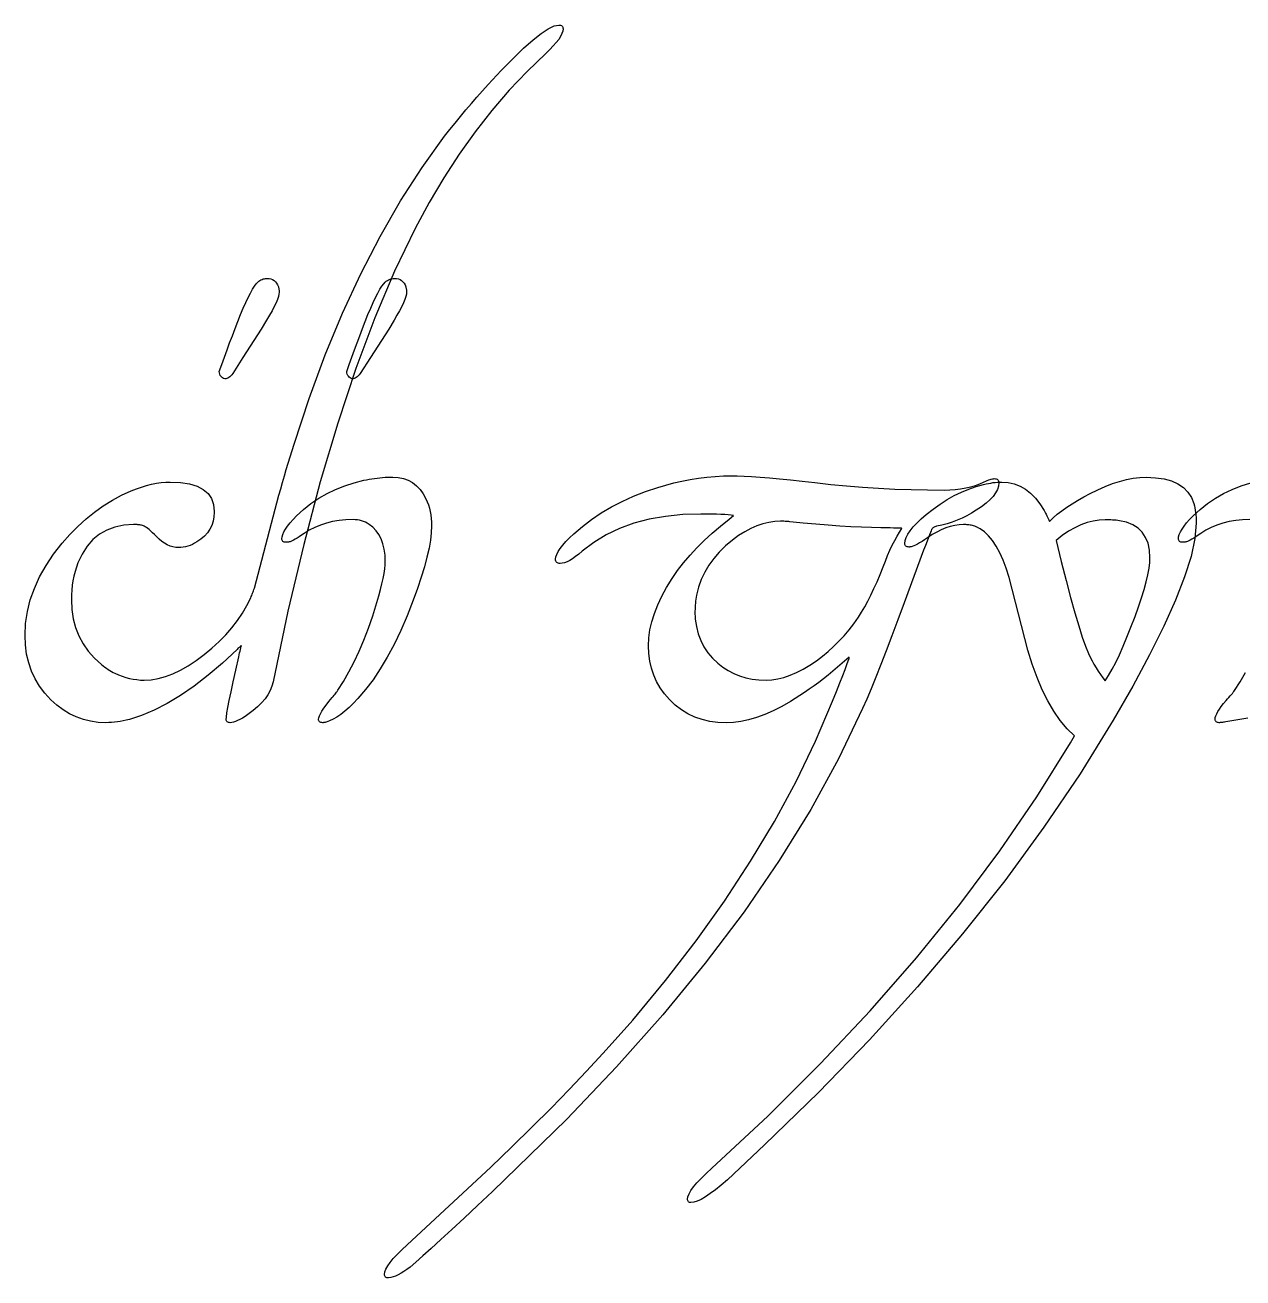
# Model space of a CAD drawing. Extents: x -35 to 35, y -2.4 to 2.4.
# Drawn here: x 25.412 to 30.015, y -2.29 to 2.443 of the extents above; entities that cross this region are included whole.
import ezdxf

# ---------------------------------------------------------------- set-up
doc = ezdxf.new("R2010")
doc.units = 0
doc.layers.add('INSCRIPTION', color=7, linetype='CONTINUOUS')

msp = doc.modelspace()

# ---------------------------------------------------------------- linework, layer by layer
at = {"layer": 'INSCRIPTION'}
for points in [[(25.9926, 0.4696), (25.9818, 0.4702), (25.9712, 0.4722), (25.9606, 0.4754), (25.9501, 0.4799), (25.9397, 0.4857), (25.9294, 0.4928), (25.9192, 0.5011), (25.9091, 0.5108), (25.9014, 0.5187), (25.8942, 0.5257), (25.8875, 0.5319), (25.8815, 0.5372), (25.876, 0.5417), (25.871, 0.5453), (25.8667, 0.5481), (25.8629, 0.55), (25.8596, 0.5514), (25.8563, 0.5527), (25.8529, 0.5537), (25.8496, 0.5545), (25.8461, 0.5552), (25.8427, 0.5557), (25.8392, 0.556), (25.8357, 0.5561), (25.8344, 0.5561), (25.833, 0.5561), (25.8315, 0.5561), (25.8299, 0.5561), (25.8283, 0.5561), (25.8265, 0.5561), (25.8246, 0.5561), (25.8227, 0.5561), (25.7857, 0.5538), (25.7518, 0.547), (25.721, 0.5357), (25.6932, 0.5199), (25.6685, 0.4995), (25.6468, 0.4746), (25.6281, 0.4452), (25.6125, 0.4113), (25.6066, 0.395), (25.6015, 0.3785), (25.5972, 0.3616), (25.5936, 0.3444), (25.5909, 0.3269), (25.5889, 0.3091), (25.5878, 0.2909), (25.5874, 0.2725), (25.5891, 0.2355), (25.5945, 0.2003), (25.6033, 0.167), (25.6158, 0.1355), (25.6317, 0.1059), (25.6513, 0.0781), (25.6744, 0.0522), (25.701, 0.0282), (25.7073, 0.023), (25.7136, 0.0182), (25.7198, 0.0136), (25.7261, 0.0093), (25.7324, 0.0053), (25.7387, 0.0016), (25.745, -0.0019), (25.7513, -0.005), (25.7651, -0.0112), (25.779, -0.0165), (25.7929, -0.021), (25.8068, -0.0246), (25.8208, -0.0275), (25.8348, -0.0295), (25.8488, -0.0308), (25.8629, -0.0312), (25.8888, -0.0297), (25.9155, -0.0251), (25.9428, -0.0176), (25.9707, -0.007), (25.9993, 0.0065), (26.0286, 0.0231), (26.0585, 0.0427), (26.0891, 0.0654), (26.1185, 0.0896), (26.1457, 0.1146), (26.1709, 0.1403), (26.1939, 0.1667), (26.2149, 0.1938), (26.2337, 0.2217), (26.2505, 0.2502), (26.2651, 0.2795), (26.2671, 0.2841), (26.269, 0.2886), (26.2708, 0.2931), (26.2726, 0.2976), (26.2744, 0.3022), (26.276, 0.3067), (26.2776, 0.3112), (26.2792, 0.3157), (26.3717, 0.6677), (26.3785, 0.6918), (26.3854, 0.7159), (26.3925, 0.7401), (26.3996, 0.7642), (26.4068, 0.7883), (26.4141, 0.8125), (26.4215, 0.8366), (26.429, 0.8607), (26.486, 1.0331), (26.5471, 1.1977), (26.6122, 1.3546), (26.6814, 1.5037), (26.7545, 1.6452), (26.8317, 1.7789), (26.9129, 1.9049), (26.9981, 2.0231), (27.0178, 2.0484), (27.0378, 2.0734), (27.0581, 2.0983), (27.0785, 2.1229), (27.0993, 2.1473), (27.1203, 2.1715), (27.1415, 2.1954), (27.163, 2.2192), (27.212, 2.2717), (27.2566, 2.3173), (27.2966, 2.3558), (27.3322, 2.3873), (27.3632, 2.4119), (27.3898, 2.4294), (27.4119, 2.4399), (27.4295, 2.4434), (27.4332, 2.4432), (27.4365, 2.4425), (27.4393, 2.4414), (27.4415, 2.4399), (27.4433, 2.4379), (27.4446, 2.4355), (27.4453, 2.4326), (27.4456, 2.4293), (27.4445, 2.4206), (27.4415, 2.411), (27.4364, 2.4006), (27.4292, 2.3894), (27.42, 2.3772), (27.4088, 2.3643), (27.3955, 2.3505), (27.3802, 2.3358), (27.3098, 2.2685), (27.2419, 2.1969), (27.1764, 2.1208), (27.1135, 2.0404), (27.053, 1.9557), (26.995, 1.8666), (26.9395, 1.7731), (26.8865, 1.6752), (26.8088, 1.514), (26.7342, 1.3378), (26.6625, 1.1464), (26.5939, 0.9399), (26.5283, 0.7183), (26.4657, 0.4816), (26.4061, 0.2297), (26.3495, -0.0372), (26.3452, -0.0539), (26.3387, -0.0702), (26.3301, -0.0862), (26.3194, -0.1018), (26.3065, -0.1171), (26.2915, -0.132), (26.2743, -0.1466), (26.255, -0.1609), (26.2441, -0.1682), (26.2338, -0.1745), (26.2243, -0.1799), (26.2156, -0.1843), (26.2075, -0.1877), (26.2002, -0.1901), (26.1935, -0.1916), (26.1877, -0.1921), (26.1841, -0.1919), (26.1811, -0.1913), (26.1785, -0.1904), (26.1763, -0.189), (26.1747, -0.1873), (26.1735, -0.1853), (26.1728, -0.1828), (26.1726, -0.18), (26.1733, -0.1706), (26.1755, -0.1554), (26.1792, -0.1345), (26.1844, -0.1078), (26.191, -0.0754), (26.1992, -0.0373), (26.2088, 0.0066), (26.2198, 0.0563), (26.2218, 0.0647), (26.2235, 0.0721), (26.225, 0.0787), (26.2264, 0.0845), (26.2275, 0.0893), (26.2285, 0.0933), (26.2293, 0.0963), (26.2299, 0.0985), (26.2292, 0.0983), (26.2281, 0.0977), (26.2267, 0.0966), (26.2249, 0.095), (26.2227, 0.093), (26.2201, 0.0906), (26.2171, 0.0878), (26.2138, 0.0845), (26.1582, 0.0333), (26.1039, -0.0128), (26.051, -0.0536), (25.9994, -0.0892), (25.9491, -0.1197), (25.9003, -0.145), (25.8527, -0.1651), (25.8066, -0.18), (25.7951, -0.1828), (25.7837, -0.1853), (25.7724, -0.1873), (25.7613, -0.189), (25.7503, -0.1904), (25.7394, -0.1913), (25.7287, -0.1919), (25.7181, -0.1921), (25.6887, -0.1907), (25.6602, -0.1866), (25.6327, -0.1799), (25.6062, -0.1704), (25.5807, -0.1583), (25.5561, -0.1434), (25.5325, -0.1258), (25.5099, -0.1056), (25.4871, -0.0809), (25.4673, -0.0545), (25.4505, -0.0266), (25.4368, 0.003), (25.4261, 0.0343), (25.4185, 0.0671), (25.4139, 0.1016), (25.4124, 0.1378), (25.4146, 0.1828), (25.4212, 0.2274), (25.4322, 0.2717), (25.4476, 0.3155), (25.4674, 0.3589), (25.4916, 0.4019), (25.5202, 0.4445), (25.5532, 0.4867), (25.5821, 0.5192), (25.6121, 0.5495), (25.6431, 0.5775), (25.6751, 0.6033), (25.7082, 0.6268), (25.7423, 0.6481), (25.7774, 0.667), (25.8136, 0.6838), (25.8333, 0.6915), (25.8526, 0.6983), (25.8716, 0.704), (25.8903, 0.7086), (25.9086, 0.7123), (25.9265, 0.7149), (25.9442, 0.7164), (25.9614, 0.7169), (26.0003, 0.7152), (26.034, 0.71), (26.0625, 0.7014), (26.0858, 0.6893), (26.104, 0.6737), (26.117, 0.6547), (26.1247, 0.6322), (26.1273, 0.6063), (26.1273, 0.6058), (26.1273, 0.6054), (26.1273, 0.605), (26.1273, 0.6046), (26.1273, 0.6042), (26.1273, 0.6039), (26.1273, 0.6036), (26.1273, 0.6033), (26.1263, 0.5857), (26.1232, 0.5691), (26.1181, 0.5535), (26.111, 0.539), (26.1018, 0.5254), (26.0906, 0.5128), (26.0773, 0.5012), (26.062, 0.4907), (26.0534, 0.4857), (26.0448, 0.4815), (26.0362, 0.4778), (26.0275, 0.4749), (26.0188, 0.4725), (26.0101, 0.4709), (26.0014, 0.4699), (25.9926, 0.4696)], [(26.1675, 1.1071), (26.163, 1.1086), (26.1591, 1.1107), (26.1556, 1.1132), (26.1527, 1.1164), (26.1503, 1.12), (26.1485, 1.1242), (26.1472, 1.129), (26.1464, 1.1342), (26.156, 1.1616), (26.1658, 1.1888), (26.1757, 1.216), (26.1856, 1.2431), (26.1958, 1.27), (26.206, 1.2969), (26.2164, 1.3237), (26.2269, 1.3504), (26.2371, 1.3743), (26.2468, 1.3957), (26.2559, 1.4147), (26.2643, 1.4311), (26.2722, 1.4451), (26.2795, 1.4566), (26.2862, 1.4656), (26.2922, 1.4721), (26.2961, 1.4754), (26.3, 1.4782), (26.3041, 1.4807), (26.3083, 1.4826), (26.3127, 1.4842), (26.3171, 1.4853), (26.3217, 1.4859), (26.3264, 1.4862), (26.3344, 1.4856), (26.3416, 1.4841), (26.3481, 1.4816), (26.3538, 1.4781), (26.3589, 1.4736), (26.3632, 1.4681), (26.3668, 1.4615), (26.3697, 1.454), (26.3704, 1.4517), (26.371, 1.4494), (26.3715, 1.447), (26.3719, 1.4447), (26.3722, 1.4423), (26.3725, 1.4398), (26.3726, 1.4374), (26.3727, 1.4349), (26.3719, 1.427), (26.3697, 1.4177), (26.366, 1.4067), (26.3609, 1.3941), (26.3542, 1.38), (26.3461, 1.3644), (26.3365, 1.3471), (26.3254, 1.3283), (26.3053, 1.2941), (26.2359, 1.1875), (26.1977, 1.1272), (26.1939, 1.1225), (26.1902, 1.1184), (26.1864, 1.1149), (26.1826, 1.1121), (26.1789, 1.1099), (26.1751, 1.1083), (26.1713, 1.1074), (26.1675, 1.1071)], [(26.6492, 1.1071), (26.6447, 1.1086), (26.6407, 1.1107), (26.6373, 1.1132), (26.6344, 1.1164), (26.632, 1.12), (26.6301, 1.1242), (26.6288, 1.129), (26.6281, 1.1342), (26.6377, 1.1616), (26.6474, 1.1888), (26.6573, 1.216), (26.6673, 1.2431), (26.6774, 1.27), (26.6877, 1.2969), (26.698, 1.3237), (26.7085, 1.3504), (26.7188, 1.3743), (26.7284, 1.3957), (26.7375, 1.4147), (26.746, 1.4311), (26.7538, 1.4451), (26.7611, 1.4566), (26.7678, 1.4656), (26.7739, 1.4721), (26.7777, 1.4754), (26.7817, 1.4782), (26.7858, 1.4807), (26.79, 1.4826), (26.7943, 1.4842), (26.7988, 1.4853), (26.8033, 1.4859), (26.8081, 1.4862), (26.816, 1.4856), (26.8232, 1.4841), (26.8297, 1.4816), (26.8355, 1.4781), (26.8405, 1.4736), (26.8448, 1.4681), (26.8484, 1.4615), (26.8513, 1.454), (26.852, 1.4517), (26.8526, 1.4494), (26.8531, 1.447), (26.8536, 1.4447), (26.8539, 1.4423), (26.8541, 1.4398), (26.8543, 1.4374), (26.8543, 1.4349), (26.8536, 1.427), (26.8514, 1.4177), (26.8477, 1.4067), (26.8425, 1.3941), (26.8359, 1.38), (26.8277, 1.3644), (26.8181, 1.3471), (26.8071, 1.3283), (26.7869, 1.2941), (26.7176, 1.1875), (26.6794, 1.1272), (26.6756, 1.1225), (26.6718, 1.1184), (26.668, 1.1149), (26.6643, 1.1121), (26.6605, 1.1099), (26.6567, 1.1083), (26.653, 1.1074), (26.6492, 1.1071)], [(26.3827, 0.5028), (26.3836, 0.5107), (26.3862, 0.5195), (26.3905, 0.5291), (26.3966, 0.5395), (26.4043, 0.5507), (26.4138, 0.5627), (26.4251, 0.5756), (26.438, 0.5892), (26.4647, 0.6136), (26.4928, 0.6357), (26.5225, 0.6558), (26.5537, 0.6737), (26.5863, 0.6895), (26.6205, 0.7031), (26.6562, 0.7146), (26.6934, 0.724), (26.7033, 0.7259), (26.7131, 0.7277), (26.723, 0.7293), (26.7329, 0.7308), (26.7428, 0.7321), (26.7528, 0.7332), (26.7628, 0.7342), (26.7729, 0.735), (26.802, 0.735), (26.8231, 0.7338), (26.8427, 0.7299), (26.8607, 0.7236), (26.8772, 0.7147), (26.8921, 0.7032), (26.9055, 0.6892), (26.9174, 0.6727), (26.9277, 0.6536), (26.9327, 0.6423), (26.937, 0.6306), (26.9406, 0.6184), (26.9436, 0.6058), (26.9459, 0.5928), (26.9475, 0.5793), (26.9485, 0.5654), (26.9488, 0.551), (26.9477, 0.5257), (26.9445, 0.4977), (26.9391, 0.4668), (26.9315, 0.4331), (26.9217, 0.3967), (26.9098, 0.3574), (26.8957, 0.3153), (26.8795, 0.2705), (26.8562, 0.2112), (26.8321, 0.1557), (26.8072, 0.1038), (26.7814, 0.0556), (26.7549, 0.011), (26.7275, -0.0299), (26.6993, -0.067), (26.6703, -0.1006), (26.6533, -0.1184), (26.6368, -0.1344), (26.621, -0.1485), (26.6057, -0.1606), (26.591, -0.1709), (26.577, -0.1792), (26.5635, -0.1856), (26.5506, -0.19), (26.5489, -0.1905), (26.5472, -0.1909), (26.5455, -0.1913), (26.5439, -0.1916), (26.5422, -0.1918), (26.5407, -0.1919), (26.5391, -0.192), (26.5376, -0.1921), (26.5338, -0.1918), (26.5305, -0.1912), (26.5278, -0.1902), (26.5255, -0.1888), (26.5238, -0.1869), (26.5225, -0.1847), (26.5217, -0.182), (26.5215, -0.179), (26.5223, -0.1733), (26.5247, -0.1664), (26.5287, -0.1581), (26.5343, -0.1486), (26.5415, -0.1377), (26.5503, -0.1256), (26.5608, -0.1122), (26.5728, -0.0975), (26.5769, -0.0927), (26.5806, -0.0882), (26.5839, -0.0841), (26.5868, -0.0804), (26.5894, -0.0771), (26.5916, -0.0742), (26.5934, -0.0716), (26.5949, -0.0694), (26.6161, -0.0361), (26.6365, -0.0004), (26.6561, 0.0375), (26.6748, 0.0777), (26.6928, 0.1202), (26.7099, 0.165), (26.7262, 0.2121), (26.7417, 0.2614), (26.7492, 0.287), (26.7558, 0.3108), (26.7613, 0.3328), (26.7658, 0.3532), (26.7693, 0.3718), (26.7719, 0.3887), (26.7734, 0.4039), (26.7739, 0.4173), (26.7729, 0.4412), (26.77, 0.4634), (26.7652, 0.4836), (26.7585, 0.502), (26.7499, 0.5185), (26.7394, 0.5332), (26.7269, 0.5461), (26.7125, 0.5571), (26.7059, 0.5613), (26.699, 0.565), (26.6918, 0.5681), (26.6844, 0.5706), (26.6767, 0.5726), (26.6688, 0.574), (26.6606, 0.5749), (26.6522, 0.5752), (26.6253, 0.5743), (26.5995, 0.5719), (26.5748, 0.5678), (26.5512, 0.5621), (26.5286, 0.5547), (26.507, 0.5457), (26.4866, 0.5351), (26.4672, 0.5229), (26.4573, 0.5162), (26.4484, 0.5104), (26.4404, 0.5053), (26.4333, 0.501), (26.427, 0.4975), (26.4218, 0.4948), (26.4174, 0.4928), (26.4139, 0.4917), (26.4121, 0.4912), (26.4103, 0.4908), (26.4085, 0.4905), (26.4066, 0.4902), (26.4047, 0.49), (26.4028, 0.4898), (26.4008, 0.4897), (26.3988, 0.4897), (26.395, 0.4899), (26.3918, 0.4905), (26.389, 0.4915), (26.3868, 0.493), (26.385, 0.4948), (26.3837, 0.497), (26.383, 0.4997), (26.3827, 0.5028)], [(28.0901, 0.5902), (28.0807, 0.5917), (28.0695, 0.5929), (28.0567, 0.5939), (28.0421, 0.5948), (28.0258, 0.5954), (28.0077, 0.5959), (27.9879, 0.5962), (27.9664, 0.5963), (27.8978, 0.5941), (27.8328, 0.5875), (27.7714, 0.5765), (27.7135, 0.5611), (27.6593, 0.5413), (27.6086, 0.5171), (27.5615, 0.4885), (27.518, 0.4555), (27.5052, 0.4447), (27.4931, 0.4353), (27.4817, 0.4273), (27.4709, 0.4208), (27.4608, 0.4157), (27.4514, 0.4121), (27.4426, 0.41), (27.4345, 0.4092), (27.4305, 0.4095), (27.427, 0.4103), (27.4241, 0.4115), (27.4217, 0.4133), (27.4198, 0.4155), (27.4185, 0.4183), (27.4177, 0.4216), (27.4174, 0.4253), (27.4185, 0.4341), (27.4217, 0.4438), (27.4272, 0.4545), (27.4347, 0.4661), (27.4445, 0.4786), (27.4564, 0.4921), (27.4705, 0.5065), (27.4868, 0.5219), (27.5192, 0.5497), (27.5537, 0.5758), (27.5902, 0.6002), (27.6288, 0.6229), (27.6694, 0.6439), (27.7121, 0.6633), (27.7568, 0.6809), (27.8035, 0.6968), (27.8338, 0.7056), (27.8643, 0.7135), (27.895, 0.7203), (27.9259, 0.7262), (27.9571, 0.7312), (27.9885, 0.7351), (28.0201, 0.7381), (28.0519, 0.7401), (28.1042, 0.7401), (28.1297, 0.7394), (28.1583, 0.7381), (28.1902, 0.7361), (28.2253, 0.7333), (28.2636, 0.7298), (28.3051, 0.7255), (28.3499, 0.7206), (28.3978, 0.7149), (28.4573, 0.7083), (28.5172, 0.7026), (28.5776, 0.6978), (28.6384, 0.6938), (28.6995, 0.6907), (28.7611, 0.6885), (28.8231, 0.6872), (28.8855, 0.6868), (28.9072, 0.6873), (28.9281, 0.6887), (28.9483, 0.6912), (28.9677, 0.6946), (28.9862, 0.6989), (29.004, 0.7043), (29.0211, 0.7106), (29.0373, 0.7179), (29.0434, 0.7208), (29.0491, 0.7232), (29.0544, 0.7253), (29.0594, 0.727), (29.064, 0.7283), (29.0682, 0.7293), (29.072, 0.7298), (29.0755, 0.73), (29.0795, 0.7298), (29.083, 0.729), (29.0859, 0.7277), (29.0883, 0.726), (29.0902, 0.7237), (29.0915, 0.721), (29.0923, 0.7177), (29.0926, 0.7139), (29.0913, 0.7013), (29.0873, 0.6886), (29.0806, 0.6758), (29.0712, 0.6629), (29.0592, 0.6499), (29.0445, 0.6368), (29.0272, 0.6236), (29.0071, 0.6103), (28.9896, 0.5997), (28.9717, 0.59), (28.9535, 0.5811), (28.935, 0.5731), (28.9161, 0.566), (28.8968, 0.5598), (28.8772, 0.5545), (28.8573, 0.55), (28.8542, 0.5492), (28.8513, 0.5482), (28.8486, 0.547), (28.8462, 0.5457), (28.8441, 0.5443), (28.8422, 0.5427), (28.8406, 0.5409), (28.8392, 0.539), (28.8385, 0.5373), (28.8369, 0.5332), (28.8343, 0.5268), (28.8309, 0.5181), (28.8266, 0.507), (28.8213, 0.4935), (28.8151, 0.4777), (28.808, 0.4595), (28.7346, 0.2604), (28.7108, 0.1959), (28.6883, 0.1356), (28.6669, 0.0794), (28.6466, 0.0274), (28.6276, -0.0204), (28.6098, -0.064), (28.5932, -0.1035), (28.5778, -0.1388), (28.4866, -0.3291), (28.3816, -0.5204), (28.2626, -0.7127), (28.1298, -0.906), (27.9831, -1.1003), (27.8225, -1.2956), (27.648, -1.4919), (27.4596, -1.6893), (27.1791, -1.9628), (27.1228, -2.0156), (27.0714, -2.0636), (27.025, -2.1066), (26.9835, -2.1448), (26.947, -2.178), (26.9155, -2.2064), (26.889, -2.2298), (26.8674, -2.2483), (26.8556, -2.2573), (26.8442, -2.2652), (26.8333, -2.272), (26.8229, -2.2777), (26.8129, -2.2823), (26.8035, -2.2859), (26.7945, -2.2883), (26.7859, -2.2896), (26.7824, -2.2894), (26.7793, -2.2887), (26.7767, -2.2877), (26.7746, -2.2863), (26.773, -2.2845), (26.7718, -2.2822), (26.7711, -2.2796), (26.7709, -2.2765), (26.7722, -2.267), (26.7762, -2.2563), (26.7829, -2.2443), (26.7922, -2.231), (26.8042, -2.2164), (26.8189, -2.2005), (26.8363, -2.1833), (26.8563, -2.1649), (27.1731, -1.8713), (27.2523, -1.7948), (27.328, -1.7204), (27.4002, -1.6479), (27.4689, -1.5774), (27.5342, -1.5089), (27.5959, -1.4423), (27.6542, -1.3778), (27.709, -1.3152), (27.8332, -1.1657), (27.9489, -1.0159), (28.056, -0.8658), (28.1547, -0.7154), (28.2448, -0.5647), (28.3265, -0.4136), (28.3996, -0.2623), (28.4641, -0.1106), (28.479, -0.0737), (28.4919, -0.0414), (28.5027, -0.0137), (28.5117, 0.0093), (28.5186, 0.0277), (28.5235, 0.0415), (28.5265, 0.0507), (28.5275, 0.0553), (28.4471, -0.0131), (28.4294, -0.0267), (28.4118, -0.04), (28.3941, -0.0529), (28.3764, -0.0654), (28.3587, -0.0775), (28.3409, -0.0892), (28.3231, -0.1006), (28.3053, -0.1116), (28.272, -0.1307), (28.2395, -0.1472), (28.2079, -0.1612), (28.1771, -0.1727), (28.1471, -0.1816), (28.1179, -0.188), (28.0895, -0.1918), (28.0619, -0.1931), (28.0304, -0.1917), (28.0003, -0.1875), (27.9715, -0.1806), (27.944, -0.1709), (27.9179, -0.1585), (27.8932, -0.1433), (27.8698, -0.1253), (27.8478, -0.1046), (27.8291, -0.0831), (27.813, -0.0606), (27.7994, -0.0369), (27.7882, -0.0121), (27.7795, 0.0139), (27.7733, 0.041), (27.7696, 0.0692), (27.7683, 0.0985), (27.7697, 0.1283), (27.7739, 0.1586), (27.7809, 0.1895), (27.7907, 0.221), (27.8033, 0.2531), (27.8187, 0.2858), (27.8368, 0.319), (27.8578, 0.3529), (27.8786, 0.3826), (27.9011, 0.4118), (27.9255, 0.4406), (27.9516, 0.4688), (27.9795, 0.4966), (28.0092, 0.5239), (28.0407, 0.5508), (28.074, 0.5772), (28.0901, 0.5902)], [(29.2836, 0.5681), (29.2979, 0.5816), (29.3136, 0.5951), (29.3307, 0.6084), (29.3493, 0.6217), (29.3692, 0.6348), (29.3905, 0.6479), (29.4133, 0.6608), (29.4375, 0.6737), (29.4665, 0.6881), (29.4949, 0.7005), (29.5225, 0.7111), (29.5493, 0.7197), (29.5755, 0.7264), (29.6009, 0.7312), (29.6257, 0.7341), (29.6496, 0.735), (29.6852, 0.7335), (29.7171, 0.7288), (29.7452, 0.721), (29.7696, 0.7101), (29.7902, 0.6961), (29.8071, 0.679), (29.8202, 0.6588), (29.8296, 0.6355), (29.8318, 0.6277), (29.8336, 0.6196), (29.8352, 0.611), (29.8364, 0.6021), (29.8374, 0.5927), (29.8381, 0.5829), (29.8385, 0.5727), (29.8387, 0.5621), (29.8338, 0.5043), (29.8191, 0.4364), (29.7946, 0.3585), (29.7603, 0.2705), (29.7161, 0.1724), (29.6622, 0.0644), (29.5985, -0.0538), (29.525, -0.182), (29.3994, -0.385), (29.2627, -0.5873), (29.1148, -0.789), (28.9556, -0.9899), (28.7852, -1.1902), (28.6036, -1.3897), (28.4108, -1.5886), (28.2067, -1.7868), (28.067, -1.9185), (28.0435, -1.9388), (28.0218, -1.9564), (28.0019, -1.9712), (27.9838, -1.9834), (27.9674, -1.9928), (27.9529, -1.9996), (27.9402, -2.0036), (27.9292, -2.005), (27.9261, -2.0048), (27.9235, -2.0042), (27.9212, -2.0032), (27.9194, -2.0017), (27.918, -1.9999), (27.917, -1.9976), (27.9163, -1.995), (27.9161, -1.9919), (27.9176, -1.9826), (27.9219, -1.9718), (27.929, -1.9595), (27.939, -1.9457), (27.9519, -1.9303), (27.9676, -1.9135), (27.9862, -1.8951), (28.0076, -1.8753), (28.2191, -1.6782), (28.4185, -1.4799), (28.606, -1.2806), (28.7814, -1.0802), (28.9448, -0.8786), (29.0962, -0.676), (29.2357, -0.4723), (29.3631, -0.2675), (29.3782, -0.2423), (29.3508, -0.2148), (29.3249, -0.1836), (29.3006, -0.1486), (29.2779, -0.1099), (29.2566, -0.0674), (29.2369, -0.0212), (29.2188, 0.0288), (29.2022, 0.0825), (29.1318, 0.357), (29.1206, 0.3913), (29.1087, 0.4223), (29.0961, 0.4501), (29.0828, 0.4746), (29.0687, 0.4958), (29.0539, 0.5138), (29.0384, 0.5285), (29.0222, 0.54), (29.0199, 0.5414), (29.0176, 0.5429), (29.0151, 0.5442), (29.0127, 0.5455), (29.0101, 0.5467), (29.0075, 0.5479), (29.0048, 0.549), (29.0021, 0.55), (28.9974, 0.5514), (28.9928, 0.5527), (28.9883, 0.5537), (28.984, 0.5545), (28.9798, 0.5552), (28.9757, 0.5557), (28.9717, 0.556), (28.9679, 0.5561), (28.9669, 0.5561), (28.9658, 0.5561), (28.9648, 0.5561), (28.9636, 0.5561), (28.9625, 0.5561), (28.9613, 0.5561), (28.9601, 0.5561), (28.9589, 0.5561), (28.9424, 0.5553), (28.9259, 0.553), (28.9091, 0.5491), (28.8922, 0.5437), (28.8752, 0.5368), (28.858, 0.5283), (28.8406, 0.5183), (28.8231, 0.5068), (28.8122, 0.4992), (28.8023, 0.4926), (28.7931, 0.4869), (28.7849, 0.4821), (28.7776, 0.4783), (28.7711, 0.4755), (28.7655, 0.4736), (28.7608, 0.4726), (28.76, 0.4724), (28.7592, 0.4722), (28.7584, 0.472), (28.7575, 0.4718), (28.7566, 0.4717), (28.7557, 0.4716), (28.7547, 0.4716), (28.7537, 0.4716), (28.75, 0.4718), (28.7467, 0.4724), (28.7439, 0.4734), (28.7417, 0.4749), (28.7399, 0.4767), (28.7387, 0.4789), (28.7379, 0.4816), (28.7376, 0.4847), (28.7389, 0.4956), (28.7427, 0.5073), (28.749, 0.5199), (28.7578, 0.5332), (28.7691, 0.5473), (28.7829, 0.5621), (28.7992, 0.5778), (28.8181, 0.5943), (28.8441, 0.615), (28.8705, 0.6338), (28.8972, 0.6508), (28.9242, 0.6659), (28.9515, 0.6792), (28.9791, 0.6906), (29.007, 0.7002), (29.0353, 0.7079), (29.0443, 0.71), (29.0531, 0.7118), (29.0619, 0.7134), (29.0705, 0.7147), (29.079, 0.7157), (29.0873, 0.7164), (29.0955, 0.7168), (29.1037, 0.7169), (29.1279, 0.7153), (29.151, 0.7102), (29.1728, 0.7018), (29.1934, 0.69), (29.2128, 0.6749), (29.2309, 0.6564), (29.2478, 0.6346), (29.2635, 0.6093), (29.266, 0.6047), (29.2686, 0.6), (29.2711, 0.5951), (29.2736, 0.59), (29.2761, 0.5848), (29.2786, 0.5794), (29.2811, 0.5738), (29.2836, 0.5681)], [(27.9443, 0.2293), (27.9456, 0.1993), (27.9497, 0.1709), (27.9565, 0.144), (27.9659, 0.1187), (27.9781, 0.0948), (27.9929, 0.0724), (28.0105, 0.0515), (28.0308, 0.0322), (28.0497, 0.0173), (28.0697, 0.0045), (28.0908, -0.0064), (28.113, -0.0153), (28.1363, -0.0223), (28.1607, -0.0272), (28.1862, -0.0302), (28.2128, -0.0312), (28.2347, -0.03), (28.2571, -0.0266), (28.2802, -0.0208), (28.3038, -0.0128), (28.3279, -0.0025), (28.3527, 0.0101), (28.378, 0.025), (28.4038, 0.0422), (28.4261, 0.0589), (28.4476, 0.0766), (28.4684, 0.0954), (28.4885, 0.1154), (28.5079, 0.1364), (28.5266, 0.1586), (28.5445, 0.1818), (28.5617, 0.2061), (28.5737, 0.2249), (28.5856, 0.2452), (28.5975, 0.2668), (28.6092, 0.2898), (28.6208, 0.3143), (28.6324, 0.3402), (28.6438, 0.3675), (28.6552, 0.3962), (28.6638, 0.4187), (28.6725, 0.44), (28.6813, 0.46), (28.6901, 0.4789), (28.6991, 0.4965), (28.7082, 0.5129), (28.7173, 0.528), (28.7266, 0.542), (28.7251, 0.5422), (28.7212, 0.5425), (28.7149, 0.5427), (28.7062, 0.543), (28.6951, 0.5432), (28.6815, 0.5435), (28.6655, 0.5437), (28.6472, 0.544), (28.6112, 0.5448), (28.5732, 0.5462), (28.5333, 0.5482), (28.4913, 0.5508), (28.4473, 0.554), (28.4013, 0.5577), (28.3533, 0.5621), (28.3033, 0.5671), (28.2985, 0.5676), (28.2939, 0.568), (28.2894, 0.5683), (28.2849, 0.5686), (28.2806, 0.5688), (28.2763, 0.569), (28.2721, 0.5691), (28.2681, 0.5691), (28.2457, 0.568), (28.2231, 0.5647), (28.2005, 0.5591), (28.1778, 0.5513), (28.155, 0.5412), (28.1321, 0.529), (28.1092, 0.5145), (28.0861, 0.4977), (28.0598, 0.4758), (28.0361, 0.4527), (28.0151, 0.4284), (27.9968, 0.403), (27.9812, 0.3764), (27.9682, 0.3486), (27.9579, 0.3197), (27.9503, 0.2896), (27.9489, 0.282), (27.9477, 0.2745), (27.9467, 0.267), (27.9458, 0.2594), (27.9451, 0.2519), (27.9447, 0.2443), (27.9444, 0.2368), (27.9443, 0.2293)], [(29.6637, 0.4314), (29.6619, 0.4602), (29.6565, 0.4857), (29.6475, 0.5081), (29.6348, 0.5271), (29.6186, 0.543), (29.5987, 0.5556), (29.5752, 0.565), (29.5481, 0.5711), (29.542, 0.5718), (29.5357, 0.5725), (29.5293, 0.573), (29.5227, 0.5734), (29.516, 0.5737), (29.5091, 0.574), (29.502, 0.5741), (29.4948, 0.5741), (29.4721, 0.5732), (29.4492, 0.5697), (29.4262, 0.5637), (29.403, 0.5553), (29.3797, 0.5444), (29.3562, 0.531), (29.3326, 0.5151), (29.3088, 0.4967), (29.3283, 0.4172), (29.3466, 0.3452), (29.3637, 0.2806), (29.3797, 0.2235), (29.3944, 0.1738), (29.4079, 0.1315), (29.4203, 0.0967), (29.4315, 0.0694), (29.4379, 0.0557), (29.4448, 0.0422), (29.4521, 0.0289), (29.4599, 0.0158), (29.468, 0.003), (29.4765, -0.0096), (29.4855, -0.022), (29.4948, -0.0342), (29.5076, -0.0137), (29.5207, 0.0097), (29.5342, 0.0359), (29.5481, 0.0649), (29.5624, 0.0967), (29.577, 0.1313), (29.592, 0.1688), (29.6074, 0.2091), (29.6206, 0.2458), (29.6321, 0.28), (29.6417, 0.3116), (29.6496, 0.3406), (29.6558, 0.3671), (29.6602, 0.3911), (29.6628, 0.4125), (29.6637, 0.4314)]]:
    msp.add_lwpolyline(points, close=True, dxfattribs=at)
for points in [[(30.0408, 0.5752), (30.0139, 0.5743), (29.9881, 0.5719), (29.9634, 0.5678), (29.9397, 0.5621), (29.9171, 0.5547), (29.8956, 0.5457), (29.8752, 0.5351), (29.8558, 0.5229), (29.8459, 0.5162), (29.837, 0.5104), (29.829, 0.5053), (29.8218, 0.501), (29.8156, 0.4975), (29.8103, 0.4948), (29.806, 0.4928), (29.8025, 0.4917), (29.8007, 0.4912), (29.7989, 0.4908), (29.7971, 0.4905), (29.7952, 0.4902), (29.7933, 0.49), (29.7914, 0.4898), (29.7894, 0.4897), (29.7874, 0.4897), (29.7836, 0.4899), (29.7804, 0.4905), (29.7776, 0.4915), (29.7753, 0.493), (29.7736, 0.4948), (29.7723, 0.497), (29.7716, 0.4997), (29.7713, 0.5028), (29.7713, 0.5028), (29.7722, 0.5107), (29.7748, 0.5195), (29.7791, 0.5291), (29.7851, 0.5395), (29.7929, 0.5507), (29.8024, 0.5627), (29.8137, 0.5756), (29.8266, 0.5892), (29.8533, 0.6136), (29.8814, 0.6357), (29.9111, 0.6558), (29.9423, 0.6737), (29.9749, 0.6895), (30.0091, 0.7031), (30.0448, 0.7146)], [(30.0339, -0.1749), (29.9503, -0.189), (29.9457, -0.1897), (29.9416, -0.1904), (29.9378, -0.1909), (29.9345, -0.1913), (29.9315, -0.1916), (29.929, -0.1919), (29.9269, -0.192), (29.9252, -0.1921), (29.9216, -0.1918), (29.9186, -0.1912), (29.916, -0.1902), (29.9138, -0.1888), (29.9122, -0.1869), (29.911, -0.1847), (29.9103, -0.182), (29.9101, -0.179), (29.9107, -0.1728), (29.9127, -0.1659), (29.9159, -0.1582), (29.9204, -0.1498), (29.9262, -0.1406), (29.9333, -0.1307), (29.9416, -0.12), (29.9513, -0.1086), (29.9571, -0.1023), (29.9624, -0.0964), (29.9671, -0.091), (29.9714, -0.086), (29.9752, -0.0814), (29.9785, -0.0773), (29.9812, -0.0736), (29.9835, -0.0704), (30.0045, -0.0375), (30.0246, -0.0024)]]:
    msp.add_lwpolyline(points, dxfattribs=at)

doc.saveas('drawing.dxf')
